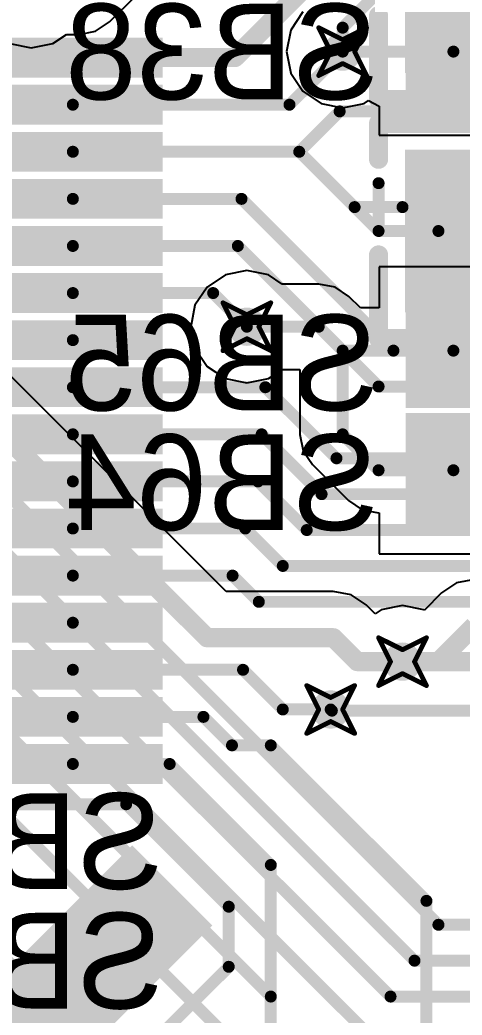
# Model space of a CAD drawing. Header units: millimetres. Extents: x 2.26 to 6.57, y 1.2 to 4.64.
# Drawn here: x 3.9685 to 4.1531, y 1.9004 to 2.3164 of the extents above; entities that cross this region are included whole.
import ezdxf

# ---------------------------------------------------------------- set-up
doc = ezdxf.new("R2010")
doc.units = ezdxf.units.MM
doc.header["$MEASUREMENT"] = 0
for name, color, linetype in [('BottomLayer', 5, 'Continuous'), ('BottomOverlay', 54, 'Continuous'), ('BottomPaste', 16, 'Continuous'), ('BottomSolder', 6, 'Continuous'), ('DrillDrawing', 1, 'Continuous'), ('MultiLayer', 9, 'Continuous'), ('TopLayer', 1, 'Continuous'), ('TopOverlay', 2, 'Continuous'), ('TopPaste', 8, 'Continuous'), ('TopSolder', 216, 'Continuous'), ('ViaHoleLayer', 16, 'Continuous')]:
    doc.layers.add(name, color=color, linetype=linetype)

# ---------------------------------------------------------------- blocks, each defined once
blk = doc.blocks.new('JP2_SMD_B_1')
at = {"layer": 'BottomLayer'}
for p, q in [((-0.02625, 0.02), (-0.02625, 0)), ((0.00375, 0.02), (-0.02625, 0.02)), ((-0.01625, 0), (0.00375, 0.02)), ((-0.00625, 0), (0.01375, 0.02)), ((0.01375, 0.02), (0.02375, 0.02)), ((0.02375, 0.02), (0.02375, -0.02)), ((-0.02625, 0), (-0.01625, 0)), ((-0.02625, -0.02), (-0.02625, 0)), ((-0.02625, 0), (-0.01625, 0)), ((-0.01625, 0), (0.00375, -0.02)), ((0.01375, -0.02), (-0.00625, 0)), ((0.00375, -0.02), (-0.02625, -0.02)), ((0.02375, -0.02), (0.01375, -0.02))]:
    blk.add_line(p, q, dxfattribs=at)
for points in [[(-0.01775, 0.02), (-0.04975, 0.02), (-0.01775, -0.02), (-0.04975, -0.02)], [(0.04975, 0.02), (0.01775, 0.02), (0.04975, -0.02), (0.01775, -0.02)]]:
    blk.add_solid(points, dxfattribs=at)
at = {"layer": 'BottomPaste'}
for p, q in [((-0.02625, 0.02), (-0.02625, 0)), ((0.00375, 0.02), (-0.02625, 0.02)), ((-0.01625, 0), (0.00375, 0.02)), ((-0.00625, 0), (0.01375, 0.02)), ((0.01375, 0.02), (0.02375, 0.02)), ((0.02375, 0.02), (0.02375, -0.02)), ((-0.02625, 0), (-0.01625, 0)), ((-0.02625, -0.02), (-0.02625, 0)), ((-0.02625, 0), (-0.01625, 0)), ((-0.01625, 0), (0.00375, -0.02)), ((0.01375, -0.02), (-0.00625, 0)), ((0.00375, -0.02), (-0.02625, -0.02)), ((0.02375, -0.02), (0.01375, -0.02))]:
    blk.add_line(p, q, dxfattribs=at)
for points in [[(-0.01775, 0.02), (-0.04975, 0.02), (-0.01775, -0.02), (-0.04975, -0.02)], [(0.04975, 0.02), (0.01775, 0.02), (0.04975, -0.02), (0.01775, -0.02)]]:
    blk.add_solid(points, dxfattribs=at)
at = {"layer": 'BottomSolder'}
for p, q in [((-0.02625, 0.024), (-0.02625, 0)), ((0.01175, 0.024), (-0.02625, 0.024)), ((-0.01225, 0), (0.01175, 0.024)), ((-0.01025, 0), (0.01375, 0.024)), ((0.01375, 0.024), (0.02375, 0.024)), ((0.02375, 0.024), (0.02375, -0.024)), ((-0.02625, 0), (-0.01225, 0)), ((-0.02625, -0.024), (-0.02625, 0)), ((-0.02625, 0), (-0.01225, 0)), ((-0.01225, 0), (0.01175, -0.024)), ((0.01375, -0.024), (-0.01025, 0)), ((0.01175, -0.024), (-0.02625, -0.024)), ((0.02375, -0.024), (0.01375, -0.024))]:
    blk.add_line(p, q, dxfattribs=at)
for points in [[(-0.01375, 0.024), (-0.05375, 0.024), (-0.01375, -0.024), (-0.05375, -0.024)], [(0.05375, 0.024), (0.01375, 0.024), (0.05375, -0.024), (0.01375, -0.024)]]:
    blk.add_solid(points, dxfattribs=at)
blk = doc.blocks.new('JP2_SMD_B_2')
at = {"layer": 'BottomLayer'}
for p, q in [((-0.02625, 0.02), (-0.02625, 0)), ((0.00375, 0.02), (-0.02625, 0.02)), ((-0.01625, 0), (0.00375, 0.02)), ((-0.00625, 0), (0.01375, 0.02)), ((0.01375, 0.02), (0.02375, 0.02)), ((0.02375, 0.02), (0.02375, -0.02)), ((-0.02625, 0), (-0.01625, 0)), ((-0.02625, -0.02), (-0.02625, 0)), ((-0.02625, 0), (-0.01625, 0)), ((-0.01625, 0), (0.00375, -0.02)), ((0.01375, -0.02), (-0.00625, 0)), ((0.00375, -0.02), (-0.02625, -0.02)), ((0.02375, -0.02), (0.01375, -0.02))]:
    blk.add_line(p, q, dxfattribs=at)
for points in [[(-0.01775, 0.02), (-0.04975, 0.02), (-0.01775, -0.02), (-0.04975, -0.02)], [(0.04975, 0.02), (0.01775, 0.02), (0.04975, -0.02), (0.01775, -0.02)]]:
    blk.add_solid(points, dxfattribs=at)
at = {"layer": 'BottomPaste'}
for p, q in [((-0.02625, 0.02), (-0.02625, 0)), ((0.00375, 0.02), (-0.02625, 0.02)), ((-0.01625, 0), (0.00375, 0.02)), ((-0.00625, 0), (0.01375, 0.02)), ((0.01375, 0.02), (0.02375, 0.02)), ((0.02375, 0.02), (0.02375, -0.02)), ((-0.02625, 0), (-0.01625, 0)), ((-0.02625, -0.02), (-0.02625, 0)), ((-0.02625, 0), (-0.01625, 0)), ((-0.01625, 0), (0.00375, -0.02)), ((0.01375, -0.02), (-0.00625, 0)), ((0.00375, -0.02), (-0.02625, -0.02)), ((0.02375, -0.02), (0.01375, -0.02))]:
    blk.add_line(p, q, dxfattribs=at)
for points in [[(-0.01775, 0.02), (-0.04975, 0.02), (-0.01775, -0.02), (-0.04975, -0.02)], [(0.04975, 0.02), (0.01775, 0.02), (0.04975, -0.02), (0.01775, -0.02)]]:
    blk.add_solid(points, dxfattribs=at)
at = {"layer": 'BottomSolder'}
for p, q in [((-0.02625, 0.024), (-0.02625, 0)), ((0.01175, 0.024), (-0.02625, 0.024)), ((-0.01225, 0), (0.01175, 0.024)), ((-0.01025, 0), (0.01375, 0.024)), ((0.01375, 0.024), (0.02375, 0.024)), ((0.02375, 0.024), (0.02375, -0.024)), ((-0.02625, 0), (-0.01225, 0)), ((-0.02625, -0.024), (-0.02625, 0)), ((-0.02625, 0), (-0.01225, 0)), ((-0.01225, 0), (0.01175, -0.024)), ((0.01375, -0.024), (-0.01025, 0)), ((0.01175, -0.024), (-0.02625, -0.024)), ((0.02375, -0.024), (0.01375, -0.024))]:
    blk.add_line(p, q, dxfattribs=at)
for points in [[(-0.01375, 0.024), (-0.05375, 0.024), (-0.01375, -0.024), (-0.05375, -0.024)], [(0.05375, 0.024), (0.01375, 0.024), (0.05375, -0.024), (0.01375, -0.024)]]:
    blk.add_solid(points, dxfattribs=at)
blk = doc.blocks.new('JP2_SMD_B_41')
at = {"layer": 'BottomLayer'}
for p, q in [((-0.02625, 0.02), (-0.02625, 0)), ((0.00375, 0.02), (-0.02625, 0.02)), ((-0.01625, 0), (0.00375, 0.02)), ((-0.00625, 0), (0.01375, 0.02)), ((0.01375, 0.02), (0.02375, 0.02)), ((0.02375, 0.02), (0.02375, -0.02)), ((-0.02625, -0.02), (-0.02625, 0)), ((-0.02625, 0), (-0.01625, 0)), ((-0.02625, 0), (-0.01625, 0)), ((-0.01625, 0), (0.00375, -0.02)), ((0.01375, -0.02), (-0.00625, 0)), ((0.00375, -0.02), (-0.02625, -0.02)), ((0.02375, -0.02), (0.01375, -0.02))]:
    blk.add_line(p, q, dxfattribs=at)
for points in [[(-0.01775, 0.02), (-0.04975, 0.02), (-0.01775, -0.02), (-0.04975, -0.02)], [(0.04975, 0.02), (0.01775, 0.02), (0.04975, -0.02), (0.01775, -0.02)]]:
    blk.add_solid(points, dxfattribs=at)
at = {"layer": 'BottomPaste'}
for p, q in [((-0.02625, 0.02), (-0.02625, 0)), ((0.00375, 0.02), (-0.02625, 0.02)), ((-0.01625, 0), (0.00375, 0.02)), ((-0.00625, 0), (0.01375, 0.02)), ((0.01375, 0.02), (0.02375, 0.02)), ((0.02375, 0.02), (0.02375, -0.02)), ((-0.02625, -0.02), (-0.02625, 0)), ((-0.02625, 0), (-0.01625, 0)), ((-0.02625, 0), (-0.01625, 0)), ((-0.01625, 0), (0.00375, -0.02)), ((0.01375, -0.02), (-0.00625, 0)), ((0.00375, -0.02), (-0.02625, -0.02)), ((0.02375, -0.02), (0.01375, -0.02))]:
    blk.add_line(p, q, dxfattribs=at)
for points in [[(-0.01775, 0.02), (-0.04975, 0.02), (-0.01775, -0.02), (-0.04975, -0.02)], [(0.04975, 0.02), (0.01775, 0.02), (0.04975, -0.02), (0.01775, -0.02)]]:
    blk.add_solid(points, dxfattribs=at)
at = {"layer": 'BottomSolder'}
for p, q in [((-0.02625, 0.024), (-0.02625, 0)), ((0.01175, 0.024), (-0.02625, 0.024)), ((-0.01225, 0), (0.01175, 0.024)), ((-0.01025, 0), (0.01375, 0.024)), ((0.01375, 0.024), (0.02375, 0.024)), ((0.02375, 0.024), (0.02375, -0.024)), ((-0.02625, -0.024), (-0.02625, 0)), ((-0.02625, 0), (-0.01225, 0)), ((-0.02625, 0), (-0.01225, 0)), ((-0.01225, 0), (0.01175, -0.024)), ((0.01375, -0.024), (-0.01025, 0)), ((0.01175, -0.024), (-0.02625, -0.024)), ((0.02375, -0.024), (0.01375, -0.024))]:
    blk.add_line(p, q, dxfattribs=at)
for points in [[(-0.01375, 0.024), (-0.05375, 0.024), (-0.01375, -0.024), (-0.05375, -0.024)], [(0.05375, 0.024), (0.01375, 0.024), (0.05375, -0.024), (0.01375, -0.024)]]:
    blk.add_solid(points, dxfattribs=at)
blk = doc.blocks.new('LQFP64_60')
at = {"layer": 'TopLayer'}
for points in [[(0.26581, 0.14317), (0.26581, 0.15183), (0.19888, 0.14317), (0.19888, 0.15183)], [(0.26581, 0.12348), (0.26581, 0.13215), (0.19888, 0.12348), (0.19888, 0.13215)], [(0.26581, 0.1038), (0.26581, 0.11246), (0.19888, 0.1038), (0.19888, 0.11246)], [(0.26581, 0.08411), (0.26581, 0.09278), (0.19888, 0.08411), (0.19888, 0.09278)], [(0.26581, 0.06443), (0.26581, 0.07309), (0.19888, 0.06443), (0.19888, 0.07309)], [(0.26581, 0.04474), (0.26581, 0.05341), (0.19888, 0.04474), (0.19888, 0.05341)], [(0.26581, 0.02506), (0.26581, 0.03372), (0.19888, 0.02506), (0.19888, 0.03372)], [(0.26581, 0.00537), (0.26581, 0.01404), (0.19888, 0.00537), (0.19888, 0.01404)], [(0.26581, -0.01431), (0.26581, -0.00565), (0.19888, -0.01431), (0.19888, -0.00565)], [(0.26581, -0.034), (0.26581, -0.02533), (0.19888, -0.034), (0.19888, -0.02533)], [(0.26581, -0.05368), (0.26581, -0.04502), (0.19888, -0.05368), (0.19888, -0.04502)], [(0.26581, -0.07337), (0.26581, -0.0647), (0.19888, -0.07337), (0.19888, -0.0647)], [(0.26581, -0.09305), (0.26581, -0.08439), (0.19888, -0.09305), (0.19888, -0.08439)], [(0.26581, -0.11274), (0.26581, -0.10407), (0.19888, -0.11274), (0.19888, -0.10407)], [(0.26581, -0.13242), (0.26581, -0.12376), (0.19888, -0.13242), (0.19888, -0.12376)], [(0.26581, -0.15211), (0.26581, -0.14344), (0.19888, -0.15211), (0.19888, -0.14344)], [(0.28494, -0.21534), (0.2571, -0.1875), (0.21534, -0.28494), (0.1875, -0.2571)]]:
    blk.add_solid(points, dxfattribs=at)
at = {"layer": 'TopPaste'}
for points in [[(0.26581, 0.14317), (0.26581, 0.15183), (0.19888, 0.14317), (0.19888, 0.15183)], [(0.26581, 0.12348), (0.26581, 0.13215), (0.19888, 0.12348), (0.19888, 0.13215)], [(0.26581, 0.1038), (0.26581, 0.11246), (0.19888, 0.1038), (0.19888, 0.11246)], [(0.26581, 0.08411), (0.26581, 0.09278), (0.19888, 0.08411), (0.19888, 0.09278)], [(0.26581, 0.06443), (0.26581, 0.07309), (0.19888, 0.06443), (0.19888, 0.07309)], [(0.26581, 0.04474), (0.26581, 0.05341), (0.19888, 0.04474), (0.19888, 0.05341)], [(0.26581, 0.02506), (0.26581, 0.03372), (0.19888, 0.02506), (0.19888, 0.03372)], [(0.26581, 0.00537), (0.26581, 0.01404), (0.19888, 0.00537), (0.19888, 0.01404)], [(0.26581, -0.01431), (0.26581, -0.00565), (0.19888, -0.01431), (0.19888, -0.00565)], [(0.26581, -0.034), (0.26581, -0.02533), (0.19888, -0.034), (0.19888, -0.02533)], [(0.26581, -0.05368), (0.26581, -0.04502), (0.19888, -0.05368), (0.19888, -0.04502)], [(0.26581, -0.07337), (0.26581, -0.0647), (0.19888, -0.07337), (0.19888, -0.0647)], [(0.26581, -0.09305), (0.26581, -0.08439), (0.19888, -0.09305), (0.19888, -0.08439)], [(0.26581, -0.11274), (0.26581, -0.10407), (0.19888, -0.11274), (0.19888, -0.10407)], [(0.26581, -0.13242), (0.26581, -0.12376), (0.19888, -0.13242), (0.19888, -0.12376)], [(0.26581, -0.15211), (0.26581, -0.14344), (0.19888, -0.15211), (0.19888, -0.14344)], [(0.28494, -0.21534), (0.2571, -0.1875), (0.21534, -0.28494), (0.1875, -0.2571)]]:
    blk.add_solid(points, dxfattribs=at)
at = {"layer": 'TopSolder'}
for points in [[(0.26981, 0.13917), (0.26981, 0.15583), (0.19488, 0.13917), (0.19488, 0.15583)], [(0.26981, 0.11948), (0.26981, 0.13615), (0.19488, 0.11948), (0.19488, 0.13615)], [(0.26981, 0.0998), (0.26981, 0.11646), (0.19488, 0.0998), (0.19488, 0.11646)], [(0.26981, 0.08011), (0.26981, 0.09678), (0.19488, 0.08011), (0.19488, 0.09678)], [(0.26981, 0.06043), (0.26981, 0.07709), (0.19488, 0.06043), (0.19488, 0.07709)], [(0.26981, 0.04074), (0.26981, 0.05741), (0.19488, 0.04074), (0.19488, 0.05741)], [(0.26981, 0.02106), (0.26981, 0.03772), (0.19488, 0.02106), (0.19488, 0.03772)], [(0.26981, 0.00137), (0.26981, 0.01804), (0.19488, 0.00137), (0.19488, 0.01804)], [(0.26981, -0.01831), (0.26981, -0.00165), (0.19488, -0.01831), (0.19488, -0.00165)], [(0.26981, -0.038), (0.26981, -0.02133), (0.19488, -0.038), (0.19488, -0.02133)], [(0.26981, -0.05768), (0.26981, -0.04102), (0.19488, -0.05768), (0.19488, -0.04102)], [(0.26981, -0.07737), (0.26981, -0.0607), (0.19488, -0.07737), (0.19488, -0.0607)], [(0.26981, -0.09705), (0.26981, -0.08039), (0.19488, -0.09705), (0.19488, -0.08039)], [(0.26981, -0.11674), (0.26981, -0.10007), (0.19488, -0.11674), (0.19488, -0.10007)], [(0.26981, -0.13642), (0.26981, -0.11976), (0.19488, -0.13642), (0.19488, -0.11976)], [(0.26981, -0.15611), (0.26981, -0.13944), (0.19488, -0.15611), (0.19488, -0.13944)], [(0.2906, -0.21534), (0.2571, -0.18185), (0.21534, -0.2906), (0.18185, -0.2571)]]:
    blk.add_solid(points, dxfattribs=at)
blk = doc.blocks.new('TAN_A_140')
at = {"layer": 'TopLayer'}
for points in [[(-0.085, 0.03), (-0.135, 0.03), (-0.085, -0.03), (-0.135, -0.03)], [(0.025, 0.03), (-0.025, 0.03), (0.025, -0.03), (-0.025, -0.03)]]:
    blk.add_solid(points, dxfattribs=at)
at = {"layer": 'TopOverlay'}
for points, const_width in [([(-0.15, 0.045), (-0.15, -0.045)], 0.008), ([(-0.1, 0.045), (-0.15, 0.045)], 0.008), ([(0.04, 0.045), (-0.005, 0.045)], 0.008), ([(0.04, 0.045), (0.04, 0.01)], 0.008), ([(0.04, 0), (0.04, -0.02)], 0.005), ([(0.05, -0.01), (0.03, -0.01)], 0.005), ([(0.04, -0.03), (0.04, -0.045)], 0.008), ([(-0.1, -0.045), (-0.15, -0.045)], 0.008), ([(0.04, -0.045), (-0.005, -0.045)], 0.008)]:
    blk.add_lwpolyline(points, dxfattribs=dict(at, const_width=const_width))
for points, const_width in [([(-0.152, 0.045, 1), (-0.148, 0.045, 1)], 0.004), ([(-0.152, 0.045, 1), (-0.148, 0.045, 1)], 0.004), ([(-0.102, 0.045, 1), (-0.098, 0.045, 1)], 0.004), ([(-0.007, 0.045, 1), (-0.003, 0.045, 1)], 0.004), ([(0.038, 0.045, 1), (0.042, 0.045, 1)], 0.004), ([(0.038, 0.045, 1), (0.042, 0.045, 1)], 0.004), ([(0.038, 0.01, 1), (0.042, 0.01, 1)], 0.004), ([(0.03875, 0, 1), (0.04125, 0, 1)], 0.0025), ([(0.02875, -0.01, 1), (0.03125, -0.01, 1)], 0.0025), ([(0.04875, -0.01, 1), (0.05125, -0.01, 1)], 0.0025), ([(0.03875, -0.02, 1), (0.04125, -0.02, 1)], 0.0025), ([(0.038, -0.03, 1), (0.042, -0.03, 1)], 0.004), ([(-0.152, -0.045, 1), (-0.148, -0.045, 1)], 0.004), ([(-0.152, -0.045, 1), (-0.148, -0.045, 1)], 0.004), ([(-0.102, -0.045, 1), (-0.098, -0.045, 1)], 0.004), ([(-0.007, -0.045, 1), (-0.003, -0.045, 1)], 0.004), ([(0.038, -0.045, 1), (0.042, -0.045, 1)], 0.004), ([(0.038, -0.045, 1), (0.042, -0.045, 1)], 0.004)]:
    blk.add_lwpolyline(points, format="xyb", close=True, dxfattribs=dict(at, const_width=const_width))
at = {"layer": 'TopPaste'}
for points in [[(-0.085, 0.03), (-0.135, 0.03), (-0.085, -0.03), (-0.135, -0.03)], [(0.025, 0.03), (-0.025, 0.03), (0.025, -0.03), (-0.025, -0.03)]]:
    blk.add_solid(points, dxfattribs=at)
at = {"layer": 'TopSolder'}
for points in [[(-0.081, 0.034), (-0.139, 0.034), (-0.081, -0.034), (-0.139, -0.034)], [(0.029, 0.034), (-0.029, 0.034), (0.029, -0.034), (-0.029, -0.034)]]:
    blk.add_solid(points, dxfattribs=at)
blk = doc.blocks.new('TAN_A_141')
at = {"layer": 'TopLayer'}
for points in [[(-0.085, 0.03), (-0.135, 0.03), (-0.085, -0.03), (-0.135, -0.03)], [(0.025, 0.03), (-0.025, 0.03), (0.025, -0.03), (-0.025, -0.03)]]:
    blk.add_solid(points, dxfattribs=at)
at = {"layer": 'TopOverlay'}
for points, const_width in [([(-0.15, 0.045), (-0.15, -0.045)], 0.008), ([(-0.1, 0.045), (-0.15, 0.045)], 0.008), ([(0.04, 0.045), (-0.005, 0.045)], 0.008), ([(0.04, 0.045), (0.04, 0.01)], 0.008), ([(0.04, 0), (0.04, -0.02)], 0.005), ([(0.05, -0.01), (0.03, -0.01)], 0.005), ([(0.04, -0.03), (0.04, -0.045)], 0.008), ([(-0.1, -0.045), (-0.15, -0.045)], 0.008), ([(0.04, -0.045), (-0.005, -0.045)], 0.008)]:
    blk.add_lwpolyline(points, dxfattribs=dict(at, const_width=const_width))
for points, const_width in [([(-0.152, 0.045, 1), (-0.148, 0.045, 1)], 0.004), ([(-0.152, 0.045, 1), (-0.148, 0.045, 1)], 0.004), ([(-0.102, 0.045, 1), (-0.098, 0.045, 1)], 0.004), ([(-0.007, 0.045, 1), (-0.003, 0.045, 1)], 0.004), ([(0.038, 0.045, 1), (0.042, 0.045, 1)], 0.004), ([(0.038, 0.045, 1), (0.042, 0.045, 1)], 0.004), ([(0.038, 0.01, 1), (0.042, 0.01, 1)], 0.004), ([(0.03875, 0, 1), (0.04125, 0, 1)], 0.0025), ([(0.02875, -0.01, 1), (0.03125, -0.01, 1)], 0.0025), ([(0.04875, -0.01, 1), (0.05125, -0.01, 1)], 0.0025), ([(0.03875, -0.02, 1), (0.04125, -0.02, 1)], 0.0025), ([(0.038, -0.03, 1), (0.042, -0.03, 1)], 0.004), ([(-0.152, -0.045, 1), (-0.148, -0.045, 1)], 0.004), ([(-0.152, -0.045, 1), (-0.148, -0.045, 1)], 0.004), ([(-0.102, -0.045, 1), (-0.098, -0.045, 1)], 0.004), ([(-0.007, -0.045, 1), (-0.003, -0.045, 1)], 0.004), ([(0.038, -0.045, 1), (0.042, -0.045, 1)], 0.004), ([(0.038, -0.045, 1), (0.042, -0.045, 1)], 0.004)]:
    blk.add_lwpolyline(points, format="xyb", close=True, dxfattribs=dict(at, const_width=const_width))
at = {"layer": 'TopPaste'}
for points in [[(-0.085, 0.03), (-0.135, 0.03), (-0.085, -0.03), (-0.135, -0.03)], [(0.025, 0.03), (-0.025, 0.03), (0.025, -0.03), (-0.025, -0.03)]]:
    blk.add_solid(points, dxfattribs=at)
at = {"layer": 'TopSolder'}
for points in [[(-0.081, 0.034), (-0.139, 0.034), (-0.081, -0.034), (-0.139, -0.034)], [(0.029, 0.034), (-0.029, 0.034), (0.029, -0.034), (-0.029, -0.034)]]:
    blk.add_solid(points, dxfattribs=at)

msp = doc.modelspace()

# ---------------------------------------------------------------- linework, layer by layer
at = {"layer": 'BottomLayer'}
for p, q in [((4.00588, 2.31553), (4.02088, 2.33053)), ((4.08669, 2.31973), (4.0816, 2.31212)), ((4.0001, 2.31167), (4.00588, 2.31553)), ((3.98224, 2.30648), (3.98796, 2.31031)), ((3.98796, 2.31031), (3.99327, 2.31031)), ((3.99327, 2.31031), (4.0001, 2.31167)), ((4.0816, 2.31212), (4.07982, 2.30315)), ((3.96429, 2.30648), (3.97327, 2.3047)), ((3.97327, 2.3047), (3.98224, 2.30648)), ((4.07982, 2.30315), (4.0816, 2.29418)), ((4.0816, 2.29418), (4.08669, 2.28657)), ((4.08669, 2.28657), (4.09429, 2.28148)), ((4.09429, 2.28148), (4.10327, 2.2797)), ((4.10327, 2.2797), (4.11224, 2.28148)), ((4.11224, 2.28148), (4.11411, 2.28273)), ((4.11411, 2.28273), (4.11852, 2.28037)), ((4.11852, 2.28037), (4.11852, 2.26815)), ((4.11852, 2.26815), (4.15804, 2.26815)), ((4.15804, 2.21315), (4.11852, 2.21315)), ((4.11852, 2.21315), (4.11852, 2.19599)), ((4.05429, 2.20982), (4.04669, 2.20473)), ((4.06327, 2.2116), (4.05429, 2.20982)), ((4.07224, 2.20982), (4.06327, 2.2116)), ((4.07796, 2.20599), (4.07224, 2.20982)), ((4.09327, 2.20599), (4.07796, 2.20599)), ((4.1001, 2.20463), (4.09327, 2.20599)), ((4.05463, 2.07752), (3.93044, 2.20171)), ((4.04669, 2.20473), (4.0416, 2.19712)), ((4.10588, 2.20077), (4.1001, 2.20463)), ((4.11066, 2.19599), (4.10588, 2.20077)), ((4.0416, 2.19712), (4.03982, 2.18815)), ((4.11852, 2.19599), (4.11066, 2.19599)), ((4.03982, 2.18815), (4.0416, 2.17918)), ((4.0416, 2.17918), (4.04669, 2.17157)), ((4.04669, 2.17157), (4.05429, 2.16648)), ((4.07224, 2.16648), (4.07796, 2.17031)), ((4.07796, 2.17031), (4.08542, 2.17031)), ((4.08542, 2.17031), (4.08542, 2.14315)), ((4.05429, 2.16648), (4.06327, 2.1647)), ((4.06327, 2.1647), (4.07224, 2.16648)), ((4.08542, 2.14315), (4.08678, 2.13632)), ((4.08678, 2.13632), (4.09065, 2.13053)), ((4.09065, 2.13053), (4.10565, 2.11553)), ((4.10565, 2.11553), (4.11144, 2.11166)), ((4.11144, 2.11166), (4.11827, 2.11031)), ((4.11827, 2.11031), (4.11852, 2.11031)), ((4.11852, 2.11031), (4.11852, 2.09315)), ((4.11852, 2.09315), (4.15804, 2.09315)), ((4.15085, 2.08105), (4.14457, 2.07685)), ((4.15827, 2.08252), (4.15085, 2.08105)), ((4.09938, 2.07752), (4.05463, 2.07752)), ((4.10679, 2.07605), (4.09938, 2.07752)), ((4.11308, 2.07185), (4.10679, 2.07605)), ((4.14457, 2.07685), (4.13742, 2.0697)), ((4.11679, 2.06814), (4.11308, 2.07185)), ((4.11929, 2.06982), (4.11679, 2.06814)), ((4.12827, 2.0716), (4.11929, 2.06982)), ((4.13724, 2.06982), (4.12827, 2.0716)), ((4.13742, 2.0697), (4.13724, 2.06982))]:
    msp.add_line(p, q, dxfattribs=at)
for points, const_width in [([(4.09927, 2.30315, 1), (4.10727, 2.30315, 1)], 0.008), ([(4.10202, 2.30315, 1), (4.10452, 2.30315, 1)], 0.0025), ([(4.14827, 2.30315, 1), (4.15077, 2.30315, 1)], 0.0025), ([(4.05927, 2.18815, 1), (4.06727, 2.18815, 1)], 0.008), ([(4.06202, 2.18815, 1), (4.06452, 2.18815, 1)], 0.0025), ([(4.09202, 2.18815, 1), (4.09452, 2.18815, 1)], 0.0025), ([(4.09202, 2.18815, 1), (4.09452, 2.18815, 1)], 0.0025), ([(4.10202, 2.17815, 1), (4.10452, 2.17815, 1)], 0.0025), ([(4.10202, 2.17815, 1), (4.10452, 2.17815, 1)], 0.0025), ([(4.10202, 2.17815, 1), (4.10452, 2.17815, 1)], 0.0025), ([(4.14827, 2.17815, 1), (4.15077, 2.17815, 1)], 0.0025), ([(4.10202, 2.14315, 1), (4.10452, 2.14315, 1)], 0.0025), ([(4.10202, 2.14315, 1), (4.10452, 2.14315, 1)], 0.0025), ([(4.11702, 2.12815, 1), (4.11952, 2.12815, 1)], 0.0025), ([(4.11702, 2.12815, 1), (4.11952, 2.12815, 1)], 0.0025), ([(4.14827, 2.12815, 1), (4.15077, 2.12815, 1)], 0.0025), ([(4.0446, 2.05815, 1), (4.0486, 2.05815, 1)], 0.004), ([(4.0446, 2.05815, 1), (4.0486, 2.05815, 1)], 0.004), ([(4.09738, 2.05815, 1), (4.10138, 2.05815, 1)], 0.004), ([(4.09738, 2.05815, 1), (4.10138, 2.05815, 1)], 0.004), ([(4.12427, 2.04815, 1), (4.13227, 2.04815, 1)], 0.008), ([(4.10738, 2.04815, 1), (4.11138, 2.04815, 1)], 0.004), ([(4.10738, 2.04815, 1), (4.11138, 2.04815, 1)], 0.004), ([(4.12627, 2.04815, 1), (4.13027, 2.04815, 1)], 0.004), ([(4.12627, 2.04815, 1), (4.13027, 2.04815, 1)], 0.004), ([(4.14127, 2.04815, 1), (4.14527, 2.04815, 1)], 0.004), ([(4.14127, 2.04815, 1), (4.14527, 2.04815, 1)], 0.004), ([(4.09427, 2.02815, 1), (4.10227, 2.02815, 1)], 0.008), ([(4.09702, 2.02815, 1), (4.09952, 2.02815, 1)], 0.0025), ([(4.09752, 2.02765, 1), (4.10002, 2.02765, 1)], 0.0025), ([(4.09752, 2.02765, 1), (4.10002, 2.02765, 1)], 0.0025), ([(4.14202, 1.93815, 1), (4.14452, 1.93815, 1)], 0.0025), ([(4.14202, 1.93815, 1), (4.14452, 1.93815, 1)], 0.0025), ([(4.13202, 1.92315, 1), (4.13452, 1.92315, 1)], 0.0025), ([(4.13202, 1.92315, 1), (4.13452, 1.92315, 1)], 0.0025), ([(4.07202, 1.90815, 1), (4.07452, 1.90815, 1)], 0.0025), ([(4.07202, 1.90815, 1), (4.07452, 1.90815, 1)], 0.0025), ([(4.12202, 1.90815, 1), (4.12452, 1.90815, 1)], 0.0025), ([(4.12202, 1.90815, 1), (4.12452, 1.90815, 1)], 0.0025)]:
    msp.add_lwpolyline(points, format="xyb", close=True, dxfattribs=dict(at, const_width=const_width))
for points, const_width in [([(4.10327, 2.30315), (4.14952, 2.30315)], 0.005), ([(3.90827, 2.19648), (4.0466, 2.05815)], 0.008), ([(4.06327, 2.18815), (4.09327, 2.18815)], 0.005), ([(4.09327, 2.18815), (4.10327, 2.17815)], 0.005), ([(3.89827, 2.18315), (4.14327, 1.93815)], 0.005), ([(4.10327, 2.14315), (4.10327, 2.17815)], 0.005), ([(4.10327, 2.17815), (4.14952, 2.17815)], 0.005), ([(3.90327, 2.15315), (4.13327, 1.92315)], 0.005), ([(4.10327, 2.14315), (4.11827, 2.12815)], 0.005), ([(4.11827, 2.12815), (4.14952, 2.12815)], 0.005), ([(3.90827, 2.12315), (4.12327, 1.90815)], 0.005), ([(3.91327, 2.09315), (4.11327, 1.89315)], 0.005), ([(3.91327, 2.06815), (4.07327, 1.90815)], 0.005), ([(4.14327, 2.04815), (4.15827, 2.06315)], 0.008), ([(4.0466, 2.05815), (4.09938, 2.05815)], 0.008), ([(4.09938, 2.05815), (4.10938, 2.04815)], 0.008), ([(4.10938, 2.04815), (4.12827, 2.04815)], 0.008), ([(4.12827, 2.04815), (4.14327, 2.04815)], 0.008), ([(4.09827, 2.02815), (4.09877, 2.02765)], 0.005), ([(4.09877, 2.02765), (4.17402, 2.02765)], 0.005), ([(3.93327, 2.01315), (4.05226, 1.89416)], 0.005), ([(3.90827, 1.97815), (4.00827, 1.87815)], 0.005), ([(4.14327, 1.93815), (4.49327, 1.93815)], 0.005), ([(4.13327, 1.92315), (4.48327, 1.92315)], 0.005), ([(4.07327, 1.88815), (4.07327, 1.90815)], 0.005), ([(4.12327, 1.90815), (4.47705, 1.90815)], 0.005)]:
    msp.add_lwpolyline(points, dxfattribs=dict(at, const_width=const_width))
at = {"layer": 'DrillDrawing', "const_width": 0.002}
for points in [[(4.09327, 2.31315), (4.10327, 2.30815)], [(4.09327, 2.31315), (4.09827, 2.30315)], [(4.10327, 2.30815), (4.11327, 2.31315)], [(4.10827, 2.30315), (4.11327, 2.31315)], [(4.09327, 2.29315), (4.09827, 2.30315)], [(4.10827, 2.30315), (4.11327, 2.29315)], [(4.09327, 2.29315), (4.10327, 2.29815)], [(4.10327, 2.29815), (4.11327, 2.29315)], [(4.05327, 2.19815), (4.06327, 2.19315)], [(4.05327, 2.19815), (4.05827, 2.18815)], [(4.06327, 2.19315), (4.07327, 2.19815)], [(4.06827, 2.18815), (4.07327, 2.19815)], [(4.05327, 2.17815), (4.05827, 2.18815)], [(4.06827, 2.18815), (4.07327, 2.17815)], [(4.05327, 2.17815), (4.06327, 2.18315)], [(4.06327, 2.18315), (4.07327, 2.17815)], [(4.11827, 2.05815), (4.12827, 2.05315)], [(4.11827, 2.05815), (4.12327, 2.04815)], [(4.12827, 2.05315), (4.13827, 2.05815)], [(4.13327, 2.04815), (4.13827, 2.05815)], [(4.11827, 2.03815), (4.12327, 2.04815)], [(4.13327, 2.04815), (4.13827, 2.03815)], [(4.11827, 2.03815), (4.12827, 2.04315)], [(4.12827, 2.04315), (4.13827, 2.03815)], [(4.08827, 2.03815), (4.09827, 2.03315)], [(4.08827, 2.03815), (4.09327, 2.02815)], [(4.09827, 2.03315), (4.10827, 2.03815)], [(4.10327, 2.02815), (4.10827, 2.03815)], [(4.08827, 2.01815), (4.09327, 2.02815)], [(4.10327, 2.02815), (4.10827, 2.01815)], [(4.08827, 2.01815), (4.09827, 2.02315)], [(4.09827, 2.02315), (4.10827, 2.01815)]]:
    msp.add_lwpolyline(points, dxfattribs=at)
at = {"layer": 'DrillDrawing', "const_width": 0.001}
for points in [[(4.09277, 2.31315, 1), (4.09377, 2.31315, 1)], [(4.09277, 2.31315, 1), (4.09377, 2.31315, 1)], [(4.11277, 2.31315, 1), (4.11377, 2.31315, 1)], [(4.11277, 2.31315, 1), (4.11377, 2.31315, 1)], [(4.10277, 2.30815, 1), (4.10377, 2.30815, 1)], [(4.10277, 2.30815, 1), (4.10377, 2.30815, 1)], [(4.09777, 2.30315, 1), (4.09877, 2.30315, 1)], [(4.09777, 2.30315, 1), (4.09877, 2.30315, 1)], [(4.10777, 2.30315, 1), (4.10877, 2.30315, 1)], [(4.10777, 2.30315, 1), (4.10877, 2.30315, 1)], [(4.10277, 2.29815, 1), (4.10377, 2.29815, 1)], [(4.10277, 2.29815, 1), (4.10377, 2.29815, 1)], [(4.09277, 2.29315, 1), (4.09377, 2.29315, 1)], [(4.09277, 2.29315, 1), (4.09377, 2.29315, 1)], [(4.11277, 2.29315, 1), (4.11377, 2.29315, 1)], [(4.11277, 2.29315, 1), (4.11377, 2.29315, 1)], [(4.05277, 2.19815, 1), (4.05377, 2.19815, 1)], [(4.05277, 2.19815, 1), (4.05377, 2.19815, 1)], [(4.07277, 2.19815, 1), (4.07377, 2.19815, 1)], [(4.07277, 2.19815, 1), (4.07377, 2.19815, 1)], [(4.06277, 2.19315, 1), (4.06377, 2.19315, 1)], [(4.06277, 2.19315, 1), (4.06377, 2.19315, 1)], [(4.05777, 2.18815, 1), (4.05877, 2.18815, 1)], [(4.05777, 2.18815, 1), (4.05877, 2.18815, 1)], [(4.06777, 2.18815, 1), (4.06877, 2.18815, 1)], [(4.06777, 2.18815, 1), (4.06877, 2.18815, 1)], [(4.06277, 2.18315, 1), (4.06377, 2.18315, 1)], [(4.06277, 2.18315, 1), (4.06377, 2.18315, 1)], [(4.05277, 2.17815, 1), (4.05377, 2.17815, 1)], [(4.05277, 2.17815, 1), (4.05377, 2.17815, 1)], [(4.07277, 2.17815, 1), (4.07377, 2.17815, 1)], [(4.07277, 2.17815, 1), (4.07377, 2.17815, 1)], [(4.11777, 2.05815, 1), (4.11877, 2.05815, 1)], [(4.11777, 2.05815, 1), (4.11877, 2.05815, 1)], [(4.13777, 2.05815, 1), (4.13877, 2.05815, 1)], [(4.13777, 2.05815, 1), (4.13877, 2.05815, 1)], [(4.12777, 2.05315, 1), (4.12877, 2.05315, 1)], [(4.12777, 2.05315, 1), (4.12877, 2.05315, 1)], [(4.12277, 2.04815, 1), (4.12377, 2.04815, 1)], [(4.12277, 2.04815, 1), (4.12377, 2.04815, 1)], [(4.13277, 2.04815, 1), (4.13377, 2.04815, 1)], [(4.13277, 2.04815, 1), (4.13377, 2.04815, 1)], [(4.12777, 2.04315, 1), (4.12877, 2.04315, 1)], [(4.12777, 2.04315, 1), (4.12877, 2.04315, 1)], [(4.08777, 2.03815, 1), (4.08877, 2.03815, 1)], [(4.08777, 2.03815, 1), (4.08877, 2.03815, 1)], [(4.10777, 2.03815, 1), (4.10877, 2.03815, 1)], [(4.10777, 2.03815, 1), (4.10877, 2.03815, 1)], [(4.11777, 2.03815, 1), (4.11877, 2.03815, 1)], [(4.11777, 2.03815, 1), (4.11877, 2.03815, 1)], [(4.13777, 2.03815, 1), (4.13877, 2.03815, 1)], [(4.13777, 2.03815, 1), (4.13877, 2.03815, 1)], [(4.09777, 2.03315, 1), (4.09877, 2.03315, 1)], [(4.09777, 2.03315, 1), (4.09877, 2.03315, 1)], [(4.09277, 2.02815, 1), (4.09377, 2.02815, 1)], [(4.09277, 2.02815, 1), (4.09377, 2.02815, 1)], [(4.10277, 2.02815, 1), (4.10377, 2.02815, 1)], [(4.10277, 2.02815, 1), (4.10377, 2.02815, 1)], [(4.09777, 2.02315, 1), (4.09877, 2.02315, 1)], [(4.09777, 2.02315, 1), (4.09877, 2.02315, 1)], [(4.08777, 2.01815, 1), (4.08877, 2.01815, 1)], [(4.08777, 2.01815, 1), (4.08877, 2.01815, 1)], [(4.10777, 2.01815, 1), (4.10877, 2.01815, 1)], [(4.10777, 2.01815, 1), (4.10877, 2.01815, 1)]]:
    msp.add_lwpolyline(points, format="xyb", close=True, dxfattribs=at)
at = {"layer": 'MultiLayer', "const_width": 0.008}
for points in [[(4.09927, 2.30315, 1), (4.10727, 2.30315, 1)], [(4.05927, 2.18815, 1), (4.06727, 2.18815, 1)], [(4.12427, 2.04815, 1), (4.13227, 2.04815, 1)], [(4.09427, 2.02815, 1), (4.10227, 2.02815, 1)]]:
    msp.add_lwpolyline(points, format="xyb", close=True, dxfattribs=at)
at = {"layer": 'TopLayer'}
for points, const_width in [([(4.05827, 2.30065), (4.09827, 2.34065)], 0.008), ([(4.10327, 2.31315), (4.11827, 2.32815)], 0.005), ([(4.10327, 2.30315), (4.10327, 2.31315)], 0.005), ([(3.94577, 2.30065), (3.99061, 2.30065)], 0.008), ([(3.99061, 2.30065), (4.05827, 2.30065)], 0.008), ([(4.08108, 2.28096), (4.10327, 2.30315)], 0.005), ([(3.99061, 2.28096), (4.08108, 2.28096)], 0.005), ([(4.08514, 2.26128), (4.10201, 2.27815)], 0.005), ([(4.10201, 2.27815), (4.72327, 2.27815)], 0.005), ([(3.99061, 2.26128), (4.08514, 2.26128)], 0.005), ([(4.08514, 2.26128), (4.11827, 2.22815)], 0.005), ([(3.99061, 2.24159), (4.06104, 2.24159)], 0.005), ([(4.06104, 2.24159), (4.12448, 2.17815)], 0.005), ([(4.11827, 2.22815), (4.14327, 2.22815)], 0.005), ([(3.99061, 2.22191), (4.05951, 2.22191)], 0.005), ([(4.05951, 2.22191), (4.11827, 2.16315)], 0.005), ([(3.99061, 2.20222), (4.04919, 2.20222)], 0.005), ([(4.04919, 2.20222), (4.06327, 2.18815)], 0.005), ([(3.94266, 2.18254), (3.99061, 2.18254)], 0.005), ([(4.12448, 2.17815), (4.30327, 2.17815)], 0.005), ([(3.99061, 2.16285), (4.07099, 2.16285)], 0.005), ([(4.07099, 2.16285), (4.10069, 2.13315)], 0.005), ([(4.11827, 2.16315), (4.30948, 2.16315)], 0.005), ([(3.99061, 2.14317), (4.06946, 2.14317)], 0.005), ([(4.06946, 2.14317), (4.09448, 2.11815)], 0.005), ([(4.10069, 2.13315), (4.23448, 2.13315)], 0.005), ([(3.99061, 2.12348), (4.06793, 2.12348)], 0.005), ([(4.06793, 2.12348), (4.08827, 2.10315)], 0.005), ([(4.09448, 2.11815), (4.22806, 2.11815)], 0.005), ([(3.99061, 2.1038), (4.06262, 2.1038)], 0.005), ([(4.06262, 2.1038), (4.07827, 2.08815)], 0.005), ([(4.08827, 2.10315), (4.21948, 2.10315)], 0.005), ([(4.07827, 2.08815), (4.21327, 2.08815)], 0.005), ([(3.99061, 2.08411), (4.0573, 2.08411)], 0.005), ([(4.0573, 2.08411), (4.06827, 2.07315)], 0.005), ([(4.06827, 2.07315), (4.20705, 2.07315)], 0.005), ([(3.94455, 2.06443), (3.99061, 2.06443)], 0.005), ([(4.12827, 2.04815), (4.16327, 2.04815)], 0.008), ([(3.99061, 2.04474), (4.06167, 2.04474)], 0.005), ([(4.06167, 2.04474), (4.07827, 2.02815)], 0.005), ([(4.07827, 2.02815), (4.09827, 2.02815)], 0.005), ([(3.99061, 2.02506), (4.04514, 2.02506)], 0.005), ([(4.04514, 2.02506), (4.05705, 2.01315)], 0.005), ([(4.05705, 2.01315), (4.07327, 2.01315)], 0.005), ([(4.07327, 2.01315), (4.13827, 1.94815)], 0.005), ([(3.99061, 2.00537), (4.03104, 2.00537)], 0.005), ([(4.03104, 2.00537), (4.07327, 1.96315)], 0.005), ([(3.95197, 1.98854), (4.01287, 1.98854)], 0.005), ([(4.01287, 1.98854), (4.05571, 1.94571)], 0.005), ([(4.07327, 1.88815), (4.07327, 1.96315)], 0.005), ([(4.05571, 1.92059), (4.05571, 1.94571)], 0.005), ([(4.13827, 1.85315), (4.13827, 1.94815)], 0.005), ([(3.97327, 1.83815), (4.05571, 1.92059)], 0.005)]:
    msp.add_lwpolyline(points, dxfattribs=dict(at, const_width=const_width))
for points, const_width in [([(4.10202, 2.31315, 1), (4.10452, 2.31315, 1)], 0.0025), ([(4.10202, 2.31315, 1), (4.10452, 2.31315, 1)], 0.0025), ([(4.09927, 2.30315, 1), (4.10727, 2.30315, 1)], 0.008), ([(3.98861, 2.30065, 1), (3.99261, 2.30065, 1)], 0.004), ([(3.98861, 2.30065, 1), (3.99261, 2.30065, 1)], 0.004), ([(4.05627, 2.30065, 1), (4.06027, 2.30065, 1)], 0.004), ([(4.05627, 2.30065, 1), (4.06027, 2.30065, 1)], 0.004), ([(4.10202, 2.30315, 1), (4.10452, 2.30315, 1)], 0.0025), ([(4.10202, 2.30315, 1), (4.10452, 2.30315, 1)], 0.0025), ([(3.98936, 2.28096, 1), (3.99186, 2.28096, 1)], 0.0025), ([(4.07983, 2.28096, 1), (4.08233, 2.28096, 1)], 0.0025), ([(4.07983, 2.28096, 1), (4.08233, 2.28096, 1)], 0.0025), ([(4.10076, 2.27815, 1), (4.10326, 2.27815, 1)], 0.0025), ([(4.10076, 2.27815, 1), (4.10326, 2.27815, 1)], 0.0025), ([(3.98936, 2.26128, 1), (3.99186, 2.26128, 1)], 0.0025), ([(4.08389, 2.26128, 1), (4.08639, 2.26128, 1)], 0.0025), ([(4.08389, 2.26128, 1), (4.08639, 2.26128, 1)], 0.0025), ([(4.08389, 2.26128, 1), (4.08639, 2.26128, 1)], 0.0025), ([(3.98936, 2.24159, 1), (3.99186, 2.24159, 1)], 0.0025), ([(4.05979, 2.24159, 1), (4.06229, 2.24159, 1)], 0.0025), ([(4.05979, 2.24159, 1), (4.06229, 2.24159, 1)], 0.0025), ([(4.11702, 2.22815, 1), (4.11952, 2.22815, 1)], 0.0025), ([(4.11702, 2.22815, 1), (4.11952, 2.22815, 1)], 0.0025), ([(4.14202, 2.22815, 1), (4.14452, 2.22815, 1)], 0.0025), ([(3.98936, 2.22191, 1), (3.99186, 2.22191, 1)], 0.0025), ([(4.05826, 2.22191, 1), (4.06076, 2.22191, 1)], 0.0025), ([(4.05826, 2.22191, 1), (4.06076, 2.22191, 1)], 0.0025), ([(3.98936, 2.20222, 1), (3.99186, 2.20222, 1)], 0.0025), ([(4.04794, 2.20222, 1), (4.05044, 2.20222, 1)], 0.0025), ([(4.04794, 2.20222, 1), (4.05044, 2.20222, 1)], 0.0025), ([(4.05927, 2.18815, 1), (4.06727, 2.18815, 1)], 0.008), ([(4.06202, 2.18815, 1), (4.06452, 2.18815, 1)], 0.0025), ([(3.98936, 2.18254, 1), (3.99186, 2.18254, 1)], 0.0025), ([(4.12323, 2.17815, 1), (4.12573, 2.17815, 1)], 0.0025), ([(4.12323, 2.17815, 1), (4.12573, 2.17815, 1)], 0.0025), ([(3.98936, 2.16285, 1), (3.99186, 2.16285, 1)], 0.0025), ([(4.06974, 2.16285, 1), (4.07224, 2.16285, 1)], 0.0025), ([(4.06974, 2.16285, 1), (4.07224, 2.16285, 1)], 0.0025), ([(4.11702, 2.16315, 1), (4.11952, 2.16315, 1)], 0.0025), ([(4.11702, 2.16315, 1), (4.11952, 2.16315, 1)], 0.0025), ([(3.98936, 2.14317, 1), (3.99186, 2.14317, 1)], 0.0025), ([(4.06821, 2.14317, 1), (4.07071, 2.14317, 1)], 0.0025), ([(4.06821, 2.14317, 1), (4.07071, 2.14317, 1)], 0.0025), ([(4.09944, 2.13315, 1), (4.10194, 2.13315, 1)], 0.0025), ([(4.09944, 2.13315, 1), (4.10194, 2.13315, 1)], 0.0025), ([(3.98936, 2.12348, 1), (3.99186, 2.12348, 1)], 0.0025), ([(4.06668, 2.12348, 1), (4.06918, 2.12348, 1)], 0.0025), ([(4.06668, 2.12348, 1), (4.06918, 2.12348, 1)], 0.0025), ([(4.09323, 2.11815, 1), (4.09573, 2.11815, 1)], 0.0025), ([(4.09323, 2.11815, 1), (4.09573, 2.11815, 1)], 0.0025), ([(3.98936, 2.1038, 1), (3.99186, 2.1038, 1)], 0.0025), ([(4.06137, 2.1038, 1), (4.06387, 2.1038, 1)], 0.0025), ([(4.06137, 2.1038, 1), (4.06387, 2.1038, 1)], 0.0025), ([(4.08702, 2.10315, 1), (4.08952, 2.10315, 1)], 0.0025), ([(4.08702, 2.10315, 1), (4.08952, 2.10315, 1)], 0.0025), ([(4.07702, 2.08815, 1), (4.07952, 2.08815, 1)], 0.0025), ([(4.07702, 2.08815, 1), (4.07952, 2.08815, 1)], 0.0025), ([(3.98936, 2.08411, 1), (3.99186, 2.08411, 1)], 0.0025), ([(4.05605, 2.08411, 1), (4.05855, 2.08411, 1)], 0.0025), ([(4.05605, 2.08411, 1), (4.05855, 2.08411, 1)], 0.0025), ([(4.06702, 2.07315, 1), (4.06952, 2.07315, 1)], 0.0025), ([(4.06702, 2.07315, 1), (4.06952, 2.07315, 1)], 0.0025), ([(3.98936, 2.06443, 1), (3.99186, 2.06443, 1)], 0.0025), ([(4.12427, 2.04815, 1), (4.13227, 2.04815, 1)], 0.008), ([(4.12627, 2.04815, 1), (4.13027, 2.04815, 1)], 0.004), ([(3.98936, 2.04474, 1), (3.99186, 2.04474, 1)], 0.0025), ([(4.06042, 2.04474, 1), (4.06292, 2.04474, 1)], 0.0025), ([(4.06042, 2.04474, 1), (4.06292, 2.04474, 1)], 0.0025), ([(4.09427, 2.02815, 1), (4.10227, 2.02815, 1)], 0.008), ([(4.07702, 2.02815, 1), (4.07952, 2.02815, 1)], 0.0025), ([(4.07702, 2.02815, 1), (4.07952, 2.02815, 1)], 0.0025), ([(4.09702, 2.02815, 1), (4.09952, 2.02815, 1)], 0.0025), ([(3.98936, 2.02506, 1), (3.99186, 2.02506, 1)], 0.0025), ([(4.04389, 2.02506, 1), (4.04639, 2.02506, 1)], 0.0025), ([(4.04389, 2.02506, 1), (4.04639, 2.02506, 1)], 0.0025), ([(4.0558, 2.01315, 1), (4.0583, 2.01315, 1)], 0.0025), ([(4.0558, 2.01315, 1), (4.0583, 2.01315, 1)], 0.0025), ([(4.07202, 2.01315, 1), (4.07452, 2.01315, 1)], 0.0025), ([(4.07202, 2.01315, 1), (4.07452, 2.01315, 1)], 0.0025), ([(3.98936, 2.00537, 1), (3.99186, 2.00537, 1)], 0.0025), ([(4.02979, 2.00537, 1), (4.03229, 2.00537, 1)], 0.0025), ([(4.02979, 2.00537, 1), (4.03229, 2.00537, 1)], 0.0025), ([(4.01162, 1.98854, 1), (4.01412, 1.98854, 1)], 0.0025), ([(4.01162, 1.98854, 1), (4.01412, 1.98854, 1)], 0.0025), ([(4.07202, 1.96315, 1), (4.07452, 1.96315, 1)], 0.0025), ([(4.07202, 1.96315, 1), (4.07452, 1.96315, 1)], 0.0025), ([(4.05446, 1.94571, 1), (4.05696, 1.94571, 1)], 0.0025), ([(4.05446, 1.94571, 1), (4.05696, 1.94571, 1)], 0.0025), ([(4.13702, 1.94815, 1), (4.13952, 1.94815, 1)], 0.0025), ([(4.13702, 1.94815, 1), (4.13952, 1.94815, 1)], 0.0025), ([(4.05446, 1.92059, 1), (4.05696, 1.92059, 1)], 0.0025), ([(4.05446, 1.92059, 1), (4.05696, 1.92059, 1)], 0.0025)]:
    msp.add_lwpolyline(points, format="xyb", close=True, dxfattribs=dict(at, const_width=const_width))
at = {"layer": 'ViaHoleLayer', "const_width": 0.004}
for points in [[(4.10127, 2.30315, 1), (4.10527, 2.30315, 1)], [(4.06127, 2.18815, 1), (4.06527, 2.18815, 1)], [(4.12627, 2.04815, 1), (4.13027, 2.04815, 1)], [(4.09627, 2.02815, 1), (4.10027, 2.02815, 1)]]:
    msp.add_lwpolyline(points, format="xyb", close=True, dxfattribs=at)

# ---------------------------------------------------------------- block references
msp.add_blockref('LQFP64_60', (3.75827, 2.15315))
at = {"rotation": 180}
for name, p in [('TAN_A_141', (4.15827, 2.32815)), ('JP2_SMD_B_41', (4.18327, 2.30315)), ('TAN_A_140', (4.15827, 2.22815)), ('JP2_SMD_B_1', (4.18327, 2.17815)), ('JP2_SMD_B_2', (4.18327, 2.12815))]:
    msp.add_blockref(name, p, dxfattribs=at)

# ---------------------------------------------------------------- texts
at = {"layer": 'BottomOverlay', "text_generation_flag": 2}
for s, p in [('SB38', (4.11827, 2.28315)), ('SB65', (4.11827, 2.15315)), ('SB64', (4.11827, 2.10315)), ('SB46', (4.02827, 1.95315)), ('SB52', (4.02827, 1.90315))]:
    msp.add_text(s, height=0.04, dxfattribs=at).set_placement(p)

doc.saveas('drawing.dxf')
